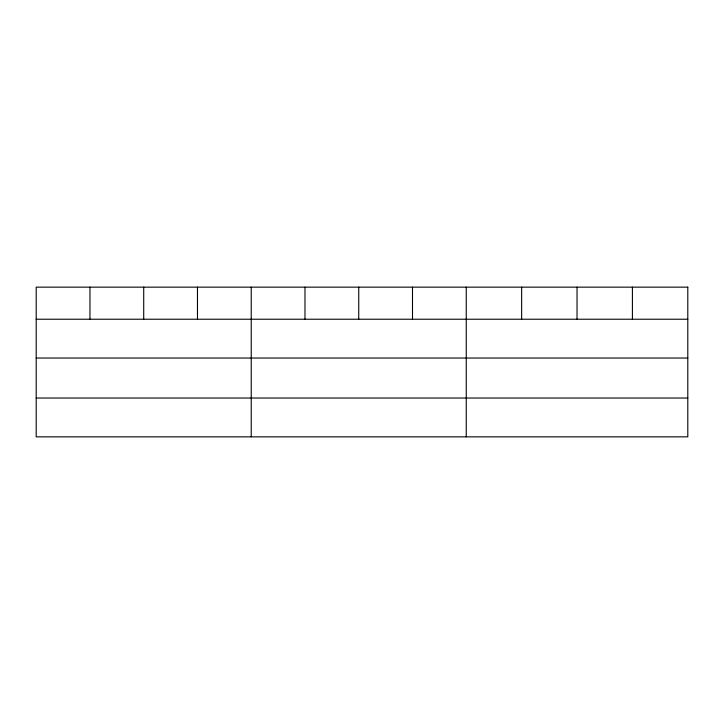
<?xml version="1.0" encoding="UTF-8"?>
<svg xmlns="http://www.w3.org/2000/svg" width="724" height="724" viewBox="0 0 724 724"><rect width="100%" height="100%" fill="white"/><g stroke="black" fill="none" stroke-linecap="round" stroke-linejoin="round"><path stroke-width="1.09" d="M36.2 319.23L687.8 319.23M36.2 358.036L687.8 358.036M36.2 398.028L687.8 398.028M632.414 287.156L632.414 319.23M577.028 287.156L577.028 319.23M521.642 287.156L521.642 319.23M466.256 287.156L466.256 436.844M412.499 287.156L412.499 319.23M358.742 287.156L358.742 319.23M304.985 287.156L304.985 319.23M251.228 287.156L251.228 436.844M197.471 287.156L197.471 319.23M143.714 287.156L143.714 319.23M89.957 287.156L89.957 319.23M687.8 287.156L36.2 287.156L36.2 436.844L687.8 436.844L687.8 287.156"/></g></svg>
